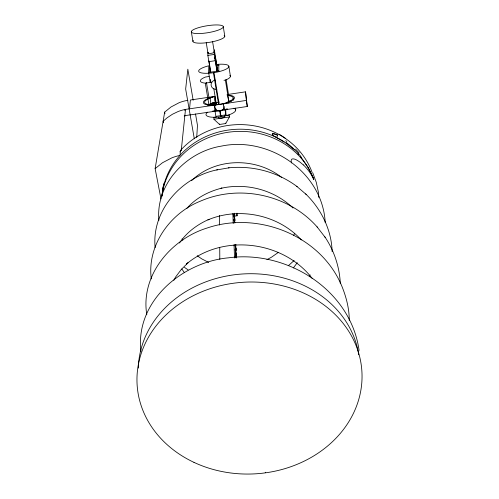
<?xml version="1.0" encoding="UTF-8"?>
<svg xmlns="http://www.w3.org/2000/svg" width="499" height="499" viewBox="0 0 499 499"><rect width="100%" height="100%" fill="white"/><g stroke="black" fill="none" stroke-linecap="round" stroke-linejoin="round"><path stroke-width="0.75" d="M214.907 108.888L214.894 110.366L216.479 110.129M214.932 105.931L214.944 103.711L215.069 104.447M215.306 55.938L215.269 60.697L208.888 61.664M224.731 115.737L229.347 115.044L229.421 116.941L225.729 123.54L219.554 124.463L213.934 119.255L213.952 117.346L216.26 117.003M216.909 70.814L214.258 54.435L214.308 49.781L217.608 70.134M210.335 79.335L210.26 82.391L208.613 72.455L208.8 66.529L209.811 72.629M210.553 71.775L207.858 55.408L207.977 52.177M233.931 219.254L234.38 222.697M196.731 137.4L197.467 125.299L195.514 113.922M179.815 151.914A77.813 71.925 -3.4 0 1 181.28 150.243L185.485 109.4L189.314 108.838M311.925 171.918A76.84 71.039 -3.2 0 0 253.336 125.686A76.84 71.039 -3.2 0 0 180.513 150.392L179.996 155.314A77.894 71.85 -3.2 0 1 284.249 141.816L293.138 148.739M160.99 198.989L155.133 168.606L164.67 112.113L171.014 106.979L179.122 102.707A39.664 37.537 5.2 0 1 185.996 100.655L187.612 100.361A39.034 36.951 5.3 0 1 187.886 100.318M294.697 233.326L294.547 233.607A94.673 87.556 1 0 1 293.593 235.391M173.845 280.301L175.636 276.982L181.218 269.541L187.986 262.811L186.401 264.077C222.822 233.22 283.382 240.774 312.206 278.436M297.254 262.667L293.381 267.951M179.49 243.032C186.626 232.334 197.336 224.45 209.037 219.342L207.946 219.872C239.271 206.692 278.348 214.732 301.334 239.938M309.218 276.14L310.166 274.924M186.713 208.551C195.739 198.034 208.582 191.423 221.893 188.086L221.032 188.316C246.331 182.54 274.288 189.919 293.007 208.021M191.61 180.644C215.287 157.459 255.912 157.116 281.53 177.351M155.133 168.606L162.518 162.73L171.962 157.803A46.825 43.213 3.7 0 1 179.989 155.407A77.913 71.862 -3.2 0 0 161.975 195.901M288.665 265.424L294.123 260.509M278.454 252.332L271.612 257.128L266.896 259.655M217.583 169.772L216.709 169.928C181.468 177.232 151.459 210.553 155.127 247.591M180.519 150.392L181.28 150.243M228.436 167.913L229.091 167.795C252.887 165.462 277.419 171.987 296.656 186.258L297.136 186.67M216.709 169.928L229.091 167.795M227.033 94.579L245.545 91.835L247.286 106.487L219.685 110.56M207.858 55.408L214.258 54.435M216.472 65.369L218.768 65.02L218.868 65.631M208.613 72.455L218.805 70.914L218.768 65.02M209.019 76.484L205.532 77.014A15.244 4.017 -9.3 0 0 205.27 83.146L208.913 104.846L209.886 104.696A14.477 4.123 -9.1 0 1 210.048 98.153L209.087 98.297L206.424 82.366M205.27 83.146L211.863 82.154M223.982 80.32L225.411 80.108A15.244 4.017 -9.3 0 0 229.858 75.299M220.982 116.754L220.184 110.491M208.501 105.164A15.07 4.379 -9.3 0 1 210.116 104.434L216.491 103.48M228.218 101.721L229.602 101.515A15.07 4.379 -9.3 0 1 230.17 101.584M219.024 104.466L189.576 108.813L190.369 100.012L214.576 96.426L215.057 99.376M223.346 109.1L224.407 108.938M225.754 109.624L225.904 114.864L215.892 116.361L215.019 111.115M213.934 119.255L229.421 116.941M226.084 79.41L228.629 95.403L227.669 95.546A14.477 4.123 -9.1 0 1 227.9 102.039L228.08 103.168M212.474 102.775L215.537 102.32L215.474 101.952M210.116 104.434L211.033 104.066L210.048 98.153M228.324 99.619L228.617 101.465L229.571 101.322A15.07 4.379 -9.1 0 0 228.374 101.222M227.9 102.039L228.879 101.89L225.411 80.108M245.545 91.835L246.375 100.424L219.192 104.441L213.996 72.654M219.629 110.572L190.275 114.895A32.635 30.782 5 0 0 186.95 115.356L186.489 115.45A35.073 33.053 4.8 0 0 184.2 115.993M213.435 72.735L218.606 104.528M220.689 116.797L219.591 110.572M234.1 220.708L234.91 220.589L233.8 214.732L234.661 214.62L234.449 213.198M233.912 216.129L234.717 216.011L234.661 214.62M234.043 219.279L234.854 219.167L234.075 213.903M235.085 245.202L235.927 244.778M235.229 248.814L236.096 248.689L235.491 244.597M235.291 250.448L236.164 250.323L236.096 248.689M234.118 216.198L237.094 215.774L236.969 213.154M235.441 254.147L236.32 254.016L234.967 244.766M235.509 255.819L236.389 255.694L236.32 254.016M208.713 262.462L201.715 258.85L197.23 255.738M184.443 267.37L188.148 269.903M285.727 140.687L286.819 141.504M305.619 193.943L306.224 194.46C321.431 209.48 331.536 230.064 332.128 251.59M296.656 186.258L306.224 194.46M303.317 164.926L300.747 162.736A30.695 28.437 -9.4 0 0 297.585 160.572C295.988 159.443 291.042 157.16 291.123 160.803A9.362 8.732 -13.7 0 0 291.472 162.387L291.647 162.967M317.663 227.625L317.065 226.864C288.965 194.947 240.187 184.119 201.141 200.847L200.024 201.309C169.729 213.522 146.906 245.689 151.284 278.935M295.533 149.101L299.057 152.856M300.666 156.636L308.276 167.602L313.796 179.341A78.393 72.23 -3.2 0 0 230.719 131.929A78.393 72.23 -3.2 0 0 161.782 196.862M324.662 236.694L325.342 237.561C334.33 251.234 339.557 267.202 340.318 283.557M317.065 226.864L325.342 237.561M181.804 268.973L184.299 272.485M182.035 238.909L182.815 240.187M233.95 219.254L234.649 222.828M312.642 172.535L316.254 182.272L318.437 192.333L318.83 197.448M233.8 214.732L234.904 222.847M359.087 350.441C350.772 290.05 286.944 249.793 228.43 257.833C182.029 262.1 134.942 301.571 140.949 351.489M235.977 257.902L235.391 254.952L235.684 257.652M235.116 244.903L236.164 250.323M236.389 255.694L235.172 249.488L236.314 257.908M235.871 244.722L235.94 245.078M234.268 213.603L234.717 216.011M164.67 112.113L164.944 113.604M163.41 122.76L163.129 121.238L166.984 117.901L172.398 114.271L178 111.583A40.812 38.473 4.9 0 1 185.079 109.481L185.485 109.4A68.881 64.901 -3.5 0 0 184.611 110.398M194.311 138.784L185.659 89.04L187.83 69.174L193.169 100.268M191.342 31.973L192.951 41.442M209.886 104.696L210.017 105.451M215.736 108.495L215.917 109.599M206.23 42.652L207.946 53.05M213.828 88.778L216.323 103.948M208.913 60.853L209.362 63.585M209.455 64.134L210.796 72.286M215.3 56.718L217.651 71.251M212.599 41.679L214.283 52.083M215.275 59.892L217.134 71.332M215.237 100.48L215.294 100.848M218.805 70.914L218.905 71.538M225.055 109.612L225.904 114.864M236.732 213.541L237.094 215.774M146.8 314.738C140.325 275.529 170.777 239.277 206.979 228.062C258.569 210.391 322.441 236.152 342.564 287.967C346.605 298.327 349.312 309.411 349.269 320.595M227.787 96.282L228.143 98.509M223.303 26.765A16.199 3.487 -9.3 0 1 199.388 33.564A16.199 3.487 -9.3 0 1 199.226 27.47A16.199 3.487 -9.3 0 1 223.303 26.765L224.787 36.252M228.873 66.411L230.419 76.266M235.428 108.121L235.715 109.98M233.189 97.954L233.544 100.199M246.375 100.424L247.286 106.487M325.205 222.616C322.747 172.336 269.323 135.977 221.294 146.126C186.514 151.733 155.482 183.875 158.894 220.321M234.854 219.167L234.91 220.589M232.852 213.528L233.226 223.44M234.031 244.703L234.53 258.002M225.716 123.06L225.729 123.54M219.548 123.977L219.554 124.463M219.554 215.462L219.61 225.024M219.735 247.51L219.803 259.38M227.675 108.957A15.7 4.56 -9.1 0 1 224.319 109.88L223.352 103.823A15.737 4.479 -9.1 0 0 234.293 98.54A15.737 4.479 -9.1 0 0 227.525 95.091M213.229 111.258A15.7 4.56 -9.1 0 0 215.487 111.183L214.495 105.133A15.737 4.479 -9.1 0 1 203.355 102.42A15.737 4.479 -9.1 0 1 214.576 96.426M207.54 105.127A15.7 4.56 -9.1 0 1 215.537 102.32M228.455 101.01A15.7 4.56 -9.1 0 1 231.324 101.316M216.753 64.44A15.307 3.886 -9.3 0 1 226.558 68.899A15.307 3.886 -9.3 0 1 201.715 72.966A15.307 3.886 -9.3 0 1 209.468 65.637M233.987 108.202A15.032 4.454 -9.3 0 1 220.92 116.766A15.032 4.454 -9.3 0 1 207.684 112.138M224.132 106.487A4.716 4.528 0.7 0 1 219.535 111.121A4.716 4.528 0.7 0 1 214.707 106.699A4.716 4.528 0.7 0 1 219.311 102.07M222.922 103.567A4.716 4.528 0.7 0 1 223.795 104.915M216.816 89.202A4.759 4.61 2.5 0 1 211.139 85.391A4.759 4.61 2.5 0 1 215.35 80.108M216.348 103.362A4.616 4.441 0.9 0 1 215.562 97.511M226.789 109.007A15.07 4.379 -9.1 0 1 212.705 111.046M210.079 104.204A15.07 4.379 -9.1 0 1 215.817 102.438M228.879 101.89A15.107 4.298 -9.1 0 1 208.913 104.846M209.087 98.297A15.107 4.298 -9.1 0 1 215.175 96.469M227.176 95.297A15.107 4.298 -9.1 0 1 228.629 95.403M208.258 105.339A14.446 4.192 -9.1 0 1 211.033 104.066M228.617 101.465A14.446 4.192 -9.1 0 1 230.307 101.677M224.238 116.242A3.125 0.942 -9.3 0 1 221.986 118.045A3.125 0.942 -9.3 0 1 218.787 117.221M213.772 51.74A3.206 0.767 -9.3 0 1 213.26 52.807A3.206 0.767 -9.3 0 1 209.181 53.48A3.206 0.767 -9.3 0 1 208.308 52.638M214.37 57.878A3.2 0.78 -9.3 0 1 214.77 58.807M224.145 35.348A16.136 3.624 -9.3 0 1 209.486 42.315A16.136 3.624 -9.3 0 1 193.256 40.4M162.549 193.263A76.84 71.039 -3.2 0 1 163.198 186.589M277.238 134.942A8.564 0.861 -59 0 1 276.658 137.431M277.513 135.223A8.552 8.233 8.8 0 0 272.392 133.982A4.379 1.235 28.4 0 1 273.433 133.607M276.677 137.518A4.566 1.235 25.8 0 1 272.286 133.932M276.54 137.668A75.929 74.7 -72.3 0 1 284.056 142.103M265.48 472.291A6.543 4.497 -10.4 0 1 265.25 472.335M138.317 368.094A110.728 94.798 -3.1 0 1 243.044 273.951A110.728 94.798 -3.1 0 1 358.737 354.814M273.483 133.638A4.772 1.503 30.2 0 1 276.914 134.905M279.097 134.243A76.129 66.747 27.1 0 1 285.74 138.597M286.058 142.377A73.914 60.541 28.5 0 1 294.659 149.794M297.909 153.748A77.913 71.494 17.5 0 1 298.751 154.684M300.704 156.973A77.913 71.494 17.5 0 1 301.253 157.653M303.373 164.882A53.299 49.151 -6.7 0 1 313.734 179.366M162.393 192.782A77.407 71.482 -3.2 0 1 164.04 183.114M293.25 148.615A78.642 77.195 -8.5 0 1 300.916 156.43M193.974 462.367A112.587 95.97 -3.1 0 0 362.043 375.666A112.587 95.97 -3.1 0 0 192.489 296.1A112.587 95.97 -3.1 0 0 193.974 462.367"/></g></svg>
